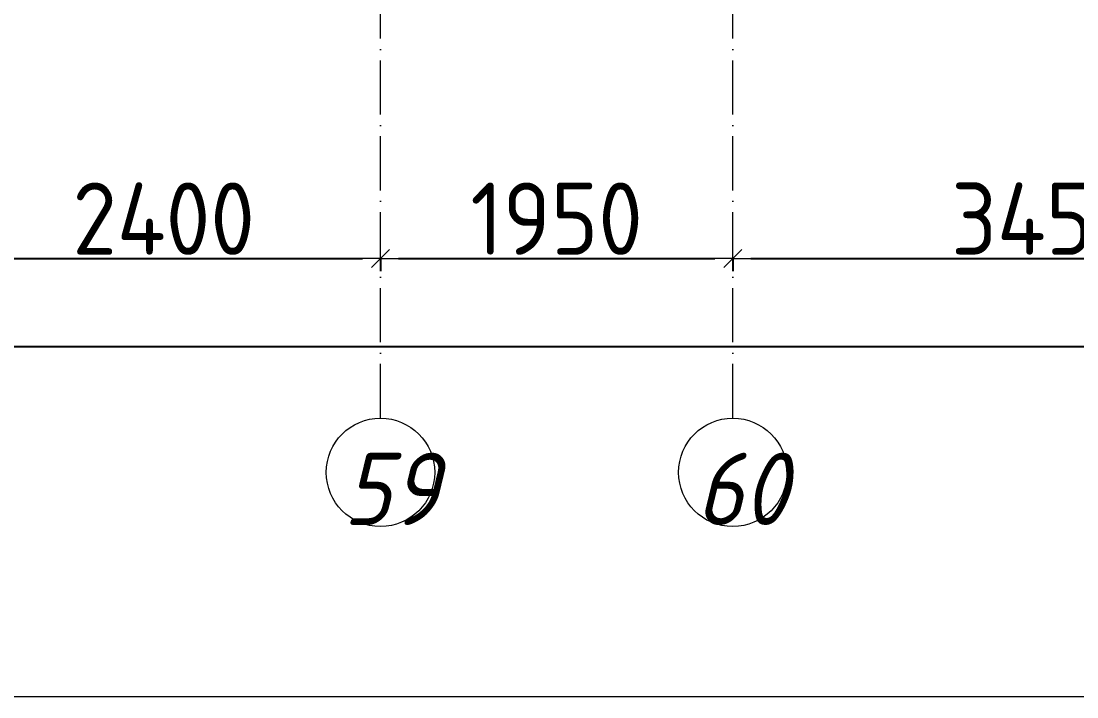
# Model space of a CAD drawing. Header units: millimetres. Extents: x -213536 to 1564669, y -45299 to 942238.
# Drawn here: x 224140 to 229983, y 452991 to 456731 of the extents above; entities that cross this region are included whole.
import ezdxf

# ---------------------------------------------------------------- set-up
doc = ezdxf.new("R2010")
doc.units = ezdxf.units.MM
doc.linetypes.add('50_200_ШТРИХ_1Т_ш5_п1_п1_', pattern=[700, 500, -100, 0, -100])
for name, color, linetype, lineweight in [('A-____-____-DIMS', 7, 'Continuous', 9), ('S-GRID-____-IDEN', 7, 'Continuous', 9), ('S-GRID-____-OTLN-1', 7, '50_200_ШТРИХ_1Т_ш5_п1_п1_', 9)]:
    doc.layers.add(name, color=color, linetype=linetype, lineweight=lineweight)
doc.styles.add('ISOCPEUR_I', font='isocpeui.ttf', dxfattribs={"width": 0.9, "height": 2.5})
doc.styles.add('СПДС', font='isocpeur.ttf', dxfattribs={"width": 0.9})
doc.dimstyles.new('Размера А3', dxfattribs={"dimtxt": 200, "dimasz": 100, "dimexe": 70, "dimexo": 100, "dimgap": 20, "dimtad": 1, "dimdec": 0, "dimrnd": 10, "dimzin": 0, "dimdsep": 46, "dimtxsty": 'СПДС', "dimblk": 'ARROWHEAD_6', "dimcen": 1, "dimclrd": 256, "dimclre": 256, "dimclrt": 256, "dimazin": 0, "dimtfac": 1, "dimtdec": 0, "dimtmove": 2, "dimatfit": 3, "dimfxl": 1, "dimtolj": 1, "dimtzin": 0, "dimarcsym": 0})

# ---------------------------------------------------------------- blocks, each defined once
blk = doc.blocks.new('Ось сетки - Круг_Ø6_00__ISO-2_5_0_9K_-25732049-АР1_План отверстий 3 этажа в осях 1-64_А-ГГ')
at = {"layer": 'S-GRID-____-IDEN'}
blk.add_circle((0, 0), 3, dxfattribs=at)
blk = doc.blocks.new('ARROWHEAD_6')
at = {"color": 0, "linetype": 'Continuous'}
for p, q in [((0, 0), (-1, 0)), ((-0.5, -0.5), (0.5, 0.5))]:
    blk.add_line(p, q, dxfattribs=at)
blk = doc.blocks.new('*D2829')
at = {"layer": 'A-____-____-DIMS', "lineweight": -2, "transparency": 16777216}
for p, q in [((223729.1, 455423.5), (223729.1, 455347.4)), ((226129.1, 455423.5), (226129.1, 455347.4)), ((223829.1, 455417.4), (226029.1, 455417.4))]:
    blk.add_line(p, q, dxfattribs=at)
at = {"layer": 'Defpoints', "color": 0, "lineweight": 50, "transparency": 16777216}
for p in [(223729.1, 455523.5), (226129.1, 455523.5), (226129.1, 455417.4)]:
    blk.add_point(p, dxfattribs=at)
at = {"layer": 'A-____-____-DIMS', "lineweight": -2, "transparency": 16777216, "xscale": 100, "yscale": 100, "zscale": 100, "rotation": 180}
blk.add_blockref('ARROWHEAD_6', (223729.1, 455417.4), dxfattribs=at)
at = {"layer": 'A-____-____-DIMS', "lineweight": -2, "transparency": 16777216, "xscale": 100, "yscale": 100, "zscale": 100}
blk.add_blockref('ARROWHEAD_6', (226129.1, 455417.4), dxfattribs=at)
at = {"layer": 'A-____-____-DIMS', "transparency": 16777216, "insert": (224929.1, 455637.4), "char_height": 400, "attachment_point": 5, "style": 'СПДС'}
blk.add_mtext('\\A1;2400', dxfattribs=at)
blk = doc.blocks.new('*D2830')
at = {"layer": 'A-____-____-DIMS', "lineweight": -2, "transparency": 16777216}
for p, q in [((226129.1, 455423.5), (226129.1, 455347.4)), ((228079.1, 455423.5), (228079.1, 455347.4)), ((226229.1, 455417.4), (227979.1, 455417.4))]:
    blk.add_line(p, q, dxfattribs=at)
at = {"layer": 'Defpoints', "color": 0, "lineweight": 50, "transparency": 16777216}
for p in [(226129.1, 455523.5), (228079.1, 455523.5), (228079.1, 455417.4)]:
    blk.add_point(p, dxfattribs=at)
at = {"layer": 'A-____-____-DIMS', "lineweight": -2, "transparency": 16777216, "xscale": 100, "yscale": 100, "zscale": 100, "rotation": 180}
blk.add_blockref('ARROWHEAD_6', (226129.1, 455417.4), dxfattribs=at)
at = {"layer": 'A-____-____-DIMS', "lineweight": -2, "transparency": 16777216, "xscale": 100, "yscale": 100, "zscale": 100}
blk.add_blockref('ARROWHEAD_6', (228079.1, 455417.4), dxfattribs=at)
at = {"layer": 'A-____-____-DIMS', "transparency": 16777216, "insert": (227104.1, 455637.4), "char_height": 400, "attachment_point": 5, "style": 'СПДС'}
blk.add_mtext('\\A1;1950', dxfattribs=at)
blk = doc.blocks.new('*D2831')
at = {"layer": 'A-____-____-DIMS', "lineweight": -2, "transparency": 16777216}
for p, q in [((228079.1, 455423.5), (228079.1, 455347.4)), ((231529.1, 455423.5), (231529.1, 455347.4)), ((228179.1, 455417.4), (231429.1, 455417.4))]:
    blk.add_line(p, q, dxfattribs=at)
at = {"layer": 'Defpoints', "color": 0, "lineweight": 50, "transparency": 16777216}
for p in [(228079.1, 455523.5), (231529.1, 455523.5), (231529.1, 455417.4)]:
    blk.add_point(p, dxfattribs=at)
at = {"layer": 'A-____-____-DIMS', "lineweight": -2, "transparency": 16777216, "xscale": 100, "yscale": 100, "zscale": 100, "rotation": 180}
blk.add_blockref('ARROWHEAD_6', (228079.1, 455417.4), dxfattribs=at)
at = {"layer": 'A-____-____-DIMS', "lineweight": -2, "transparency": 16777216, "xscale": 100, "yscale": 100, "zscale": 100}
blk.add_blockref('ARROWHEAD_6', (231529.1, 455417.4), dxfattribs=at)
at = {"layer": 'A-____-____-DIMS', "transparency": 16777216, "insert": (229804.1, 455637.4), "char_height": 400, "attachment_point": 5, "style": 'СПДС'}
blk.add_mtext('\\A1;3450', dxfattribs=at)
blk = doc.blocks.new('*D2834')
at = {"layer": 'A-____-____-DIMS', "lineweight": -2, "transparency": 16777216}
for p, q in [((140079.1, 454935.3), (140079.1, 454859.2)), ((140179.1, 454929.2), (243479.1, 454929.2)), ((243579.1, 454935.3), (243579.1, 454859.2))]:
    blk.add_line(p, q, dxfattribs=at)
at = {"layer": 'Defpoints', "color": 0, "lineweight": 50, "transparency": 16777216}
for p in [(140079.1, 455035.3), (243579.1, 455035.3), (243579.1, 454929.2)]:
    blk.add_point(p, dxfattribs=at)
at = {"layer": 'A-____-____-DIMS', "lineweight": -2, "transparency": 16777216, "xscale": 100, "yscale": 100, "zscale": 100, "rotation": 180}
blk.add_blockref('ARROWHEAD_6', (140079.1, 454929.2), dxfattribs=at)
at = {"layer": 'A-____-____-DIMS', "lineweight": -2, "transparency": 16777216, "xscale": 100, "yscale": 100, "zscale": 100}
blk.add_blockref('ARROWHEAD_6', (243579.1, 454929.2), dxfattribs=at)
at = {"layer": 'A-____-____-DIMS', "transparency": 16777216, "insert": (191829.1, 455149.2), "char_height": 400, "attachment_point": 5, "style": 'СПДС'}
blk.add_mtext('\\A1;103500', dxfattribs=at)

msp = doc.modelspace()

# ---------------------------------------------------------------- linework, layer by layer
at = {"color": 1, "lineweight": 0}
msp.add_lwpolyline([(134866.3, 551818.7), (248102.3, 551818.7), (248102.3, 452990.7), (134866.3, 452990.7)], close=True, dxfattribs=at)
at = {"layer": 'S-GRID-____-OTLN-1', "color": 251, "ltscale": 0.6, "true_color": 0x636466}
for p, q in [((226129.1, 454533.3), (226129.1, 465551)), ((228079.1, 454533.3), (228079.1, 465551))]:
    msp.add_line(p, q, dxfattribs=at)

# ---------------------------------------------------------------- block references
at = {"layer": 'S-GRID-____-IDEN', "xscale": 99.99999999999993, "yscale": 99.99999999999993, "zscale": 99.99999999999993}
for p in [(226129.1, 454233.3), (228079.1, 454233.3)]:
    msp.add_blockref('Ось сетки - Круг_Ø6_00__ISO-2_5_0_9K_-25732049-АР1_План отверстий 3 этажа в осях 1-64_А-ГГ', p, dxfattribs=at)

# ---------------------------------------------------------------- texts
at = {"layer": 'S-GRID-____-IDEN', "char_height": 400, "width": 404.05, "attachment_point": 1, "style": 'ISOCPEUR_I'}
for s, insert in [('59', (225924.1, 454342.1)), ('60', (227874.1, 454342.1))]:
    msp.add_mtext(s, dxfattribs=dict(at, insert=insert))

# ---------------------------------------------------------------- dimensions: what is measured, and where the dimension line sits
at = {"layer": 'A-____-____-DIMS'}
for base, p1, p2, picture, middle in [((226129.1, 455417.4), (223729.1, 455523.5), (226129.1, 455523.5), '*D2829', (224929.1, 455637.4)), ((228079.1, 455417.4), (226129.1, 455523.5), (228079.1, 455523.5), '*D2830', (227104.1, 455637.4)), ((231529.1, 455417.4), (228079.1, 455523.5), (231529.1, 455523.5), '*D2831', (229804.1, 455637.4)), ((243579.1, 454929.2), (140079.1, 455035.3), (243579.1, 455035.3), '*D2834', (191829.1, 455149.2))]:
    dim = msp.add_linear_dim(base=base, p1=p1, p2=p2, dimstyle='Размера А3', override={"dimtxt": 400}, dxfattribs=at)
    dim.commit()
    dim.dimension.update_dxf_attribs({"geometry": picture, "text_midpoint": middle})

doc.saveas('drawing.dxf')
